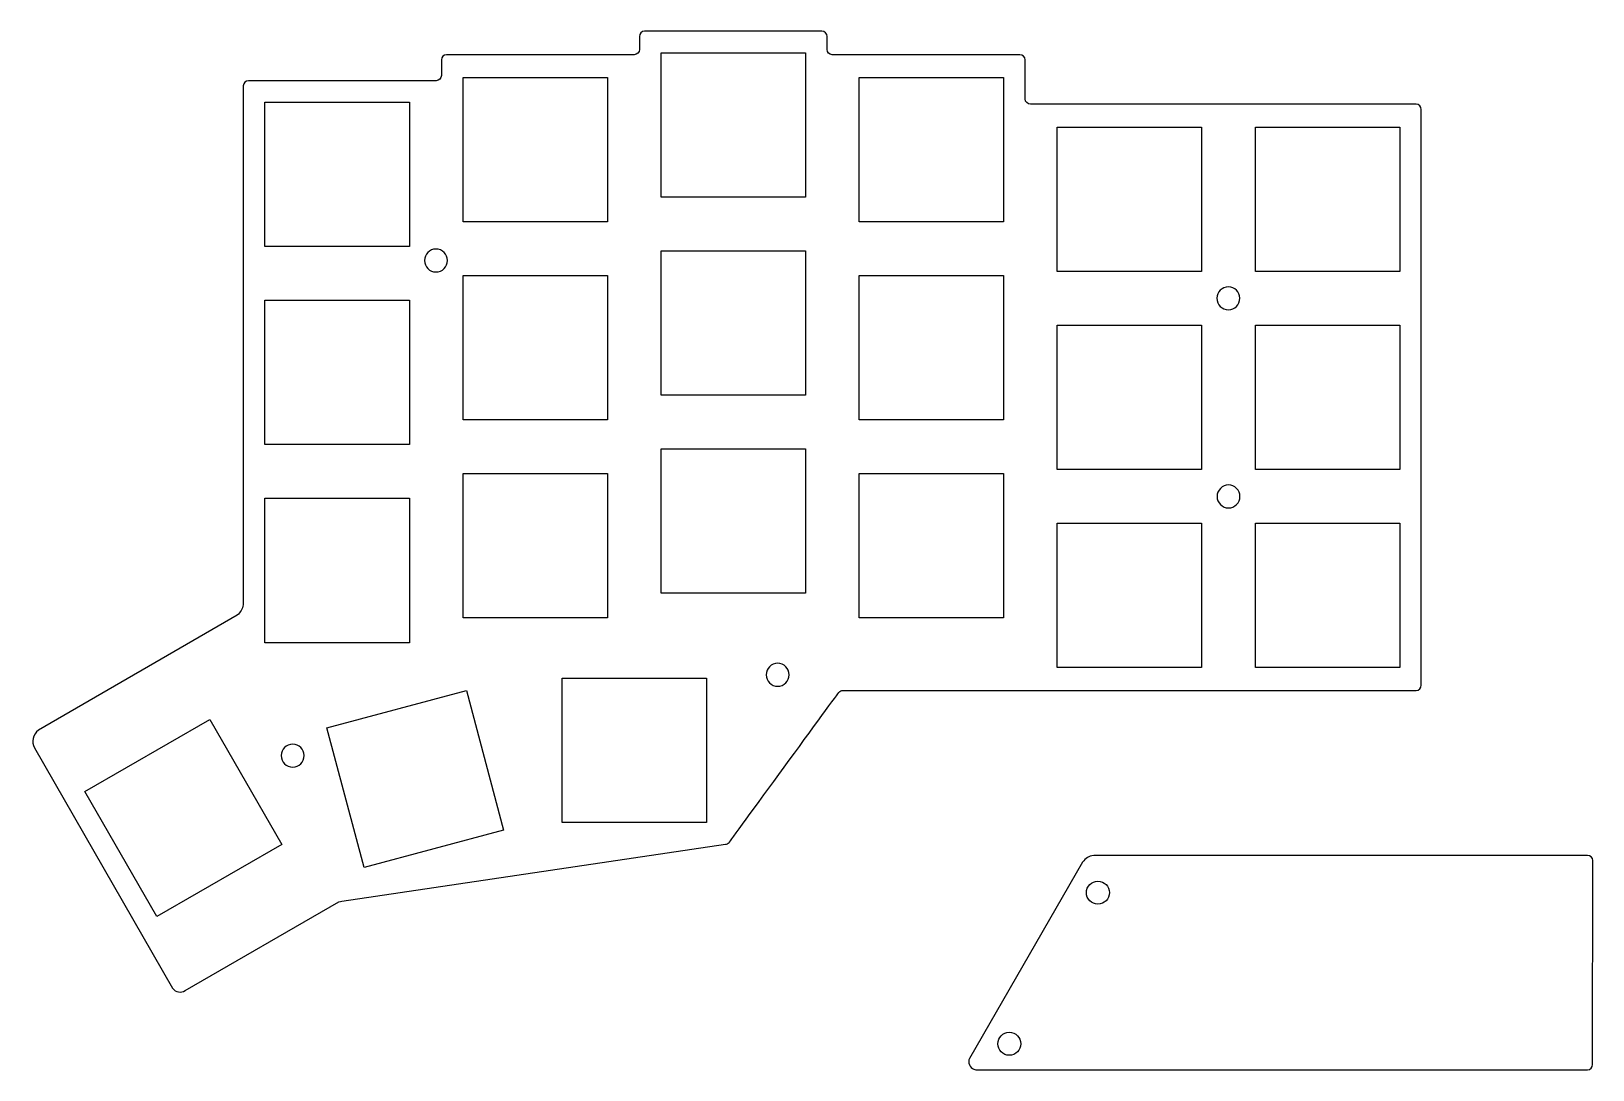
# Model space of a CAD drawing. Extents: x 0 to 150, y 0 to 100.
import ezdxf

# ---------------------------------------------------------------- set-up
doc = ezdxf.new("R2010")
doc.units = 0
doc.layers.add('top-bottom', color=7, linetype='CONTINUOUS')

msp = doc.modelspace()

# ---------------------------------------------------------------- linework, layer by layer
at = {"layer": 'top-bottom', "color": 5}
for p, q in [((58.370738, 99.323275), (58.370738, 98.073035)), ((75.871988, 99.82316), (58.870622, 99.82316)), ((76.371873, 98.073035), (76.371873, 99.323275)), ((57.870501, 97.57315), (39.869366, 97.57315)), ((60.450815, 83.906758), (60.450815, 97.757829)), ((60.450815, 97.757829), (74.301885, 97.757829)), ((74.301885, 97.757829), (74.301885, 83.906758)), ((94.872893, 97.57315), (76.871758, 97.57315)), ((39.369128, 97.072913), (39.369128, 95.572906)), ((95.37313, 93.322544), (95.37313, 97.072913)), ((20.368225, 94.572785), (20.368225, 93.338066)), ((38.869244, 95.073022), (20.868109, 95.073022)), ((41.449558, 81.531866), (41.449558, 95.382936)), ((41.449558, 95.382936), (55.300276, 95.382936)), ((55.300276, 95.382936), (55.300276, 81.531866)), ((79.452072, 81.531866), (79.452072, 95.382936)), ((79.452072, 95.382936), (93.302789, 95.382936)), ((93.302789, 95.382936), (93.302789, 81.531866)), ((20.368225, 93.338066), (20.368578, 77.077531)), ((22.447948, 79.156621), (22.447948, 93.007338)), ((22.447948, 93.007338), (36.299019, 93.007338)), ((36.299019, 93.007338), (36.299019, 79.156621)), ((113.874502, 92.822659), (95.873014, 92.822659)), ((115.874393, 92.822659), (113.874502, 92.822659)), ((132.875406, 92.822659), (115.874393, 92.822659)), ((133.375644, 37.068777), (133.375644, 92.322775)), ((98.453329, 76.781375), (98.453329, 90.632446)), ((98.453329, 90.632446), (112.304399, 90.632446)), ((112.304399, 90.632446), (112.304399, 76.781375)), ((117.454938, 76.781375), (117.454938, 90.632446)), ((117.454938, 90.632446), (131.306009, 90.632446)), ((131.306009, 90.632446), (131.306009, 76.781375)), ((74.301885, 83.906758), (60.450815, 83.906758)), ((55.300276, 81.531866), (41.449558, 81.531866)), ((93.302789, 81.531866), (79.452072, 81.531866)), ((36.299019, 79.156621), (22.447948, 79.156621)), ((60.450815, 64.905501), (60.450815, 78.756572)), ((60.450815, 78.756572), (74.301885, 78.756572)), ((74.301885, 78.756572), (74.301885, 64.905501)), ((20.368578, 77.077531), (20.368578, 44.784708)), ((39.950081, 77.821749), (39.950081, 77.821749)), ((112.304399, 76.781375), (98.453329, 76.781375)), ((131.306009, 76.781375), (117.454938, 76.781375)), ((41.449558, 62.530256), (41.449558, 76.381326)), ((41.449558, 76.381326), (55.300276, 76.381326)), ((55.300276, 76.381326), (55.300276, 62.530256)), ((79.452072, 62.530256), (79.452072, 76.381326)), ((79.452072, 76.381326), (93.302789, 76.381326)), ((93.302789, 76.381326), (93.302789, 62.530256)), ((22.447948, 60.155364), (22.447948, 74.006434)), ((22.447948, 74.006434), (36.299019, 74.006434)), ((36.299019, 74.006434), (36.299019, 60.155364)), ((115.971583, 74.199226), (115.971583, 74.199226)), ((98.453329, 57.780118), (98.453329, 71.631189)), ((98.453329, 71.631189), (112.304399, 71.631189)), ((112.304399, 71.631189), (112.304399, 57.780118)), ((117.454938, 57.780118), (117.454938, 71.631189)), ((117.454938, 71.631189), (131.306009, 71.631189)), ((131.306009, 71.631189), (131.306009, 57.780118)), ((74.301885, 64.905501), (60.450815, 64.905501)), ((55.300276, 62.530256), (41.449558, 62.530256)), ((93.302789, 62.530256), (79.452072, 62.530256)), ((36.299019, 60.155364), (22.447948, 60.155364)), ((60.450815, 45.904245), (60.450815, 59.755315)), ((60.450815, 59.755315), (74.301885, 59.755315)), ((74.301885, 59.755315), (74.301885, 45.904245)), ((41.449558, 43.528999), (41.449558, 57.38007)), ((41.449558, 57.38007), (55.300276, 57.38007)), ((55.300276, 57.38007), (55.300276, 43.528999)), ((79.452072, 43.528999), (79.452072, 57.38007)), ((79.452072, 57.38007), (93.302789, 57.38007)), ((93.302789, 57.38007), (93.302789, 43.528999)), ((112.304399, 57.780118), (98.453329, 57.780118)), ((131.306009, 57.780118), (117.454938, 57.780118)), ((22.447948, 41.154107), (22.447948, 55.005177)), ((22.447948, 55.005177), (36.299019, 55.005177)), ((36.299019, 55.005177), (36.299019, 41.154107)), ((115.980367, 55.184423), (115.980367, 55.184423)), ((98.453329, 38.778861), (98.453329, 52.629932)), ((98.453329, 52.629932), (112.304399, 52.629932)), ((112.304399, 52.629932), (112.304399, 38.778861)), ((117.454938, 38.778861), (117.454938, 52.629932)), ((117.454938, 52.629932), (131.306009, 52.629932)), ((131.306009, 52.629932), (131.306009, 38.778861)), ((74.301885, 45.904245), (60.450815, 45.904245)), ((19.789671, 43.794816), (0.71292, 32.757493)), ((55.300276, 43.528999), (41.449558, 43.528999)), ((93.302789, 43.528999), (79.452072, 43.528999)), ((36.299019, 41.154107), (22.447948, 41.154107)), ((50.949834, 23.902619), (50.949834, 37.753692)), ((50.949834, 37.753692), (64.800904, 37.753692)), ((64.800904, 37.753692), (64.800904, 23.902619)), ((72.728184, 38.074754), (72.728184, 38.074754)), ((112.304399, 38.778861), (98.453329, 38.778861)), ((131.306009, 38.778861), (117.454938, 38.778861)), ((28.389449, 32.982952), (41.772031, 36.554111)), ((41.772031, 36.554111), (45.343542, 23.171528)), ((77.518397, 36.42249), (77.518397, 36.42249)), ((77.871879, 36.568892), (113.874502, 36.568892)), ((113.874502, 36.568892), (115.874393, 36.568892)), ((115.874393, 36.568892), (132.875406, 36.568892)), ((5.159422, 26.875259), (17.159473, 33.792504)), ((17.159473, 33.792504), (24.076719, 21.792453)), ((31.960607, 19.600017), (28.389449, 32.982952)), ((0.330157, 31.056757), (13.567396, 8.016912)), ((26.208337, 30.320229), (26.208337, 30.320229)), ((12.076667, 14.875208), (5.159422, 26.875259)), ((45.343542, 23.171528), (31.960607, 19.600017)), ((64.800904, 23.902619), (50.949834, 23.902619)), ((24.076719, 21.792453), (12.076667, 14.875208)), ((29.827578, 16.348792), (66.621126, 21.817888)), ((100.884246, 20.109102), (90.027897, 1.269417)), ((149.322599, 20.74798), (101.966212, 20.74798)), ((149.812253, 0.677105), (149.823189, 20.247743)), ((102.349221, 18.270818), (102.349221, 18.270818)), ((14.797528, 7.786902), (29.547474, 16.276472)), ((93.848821, 3.769933), (93.848821, 3.769933)), ((90.638553, 0.176162), (149.312368, 0.176867))]:
    msp.add_line(p, q, dxfattribs=at)
for points in [[(58.870622, 99.82316), (58.594398, 99.82316), (58.370738, 99.599146), (58.370738, 99.323275)], [(76.371873, 99.323275), (76.371873, 99.599146), (76.14786, 99.82316), (75.871988, 99.82316)], [(39.869366, 97.57315), (39.593141, 97.57315), (39.369128, 97.349137), (39.369128, 97.072913)], [(58.370738, 98.073035), (58.370738, 97.797163), (58.146725, 97.57315), (57.870501, 97.57315)], [(76.871758, 97.57315), (76.595533, 97.57315), (76.371873, 97.797163), (76.371873, 98.073035)], [(95.37313, 97.072913), (95.37313, 97.349137), (95.149117, 97.57315), (94.872893, 97.57315)], [(20.868109, 95.073022), (20.591885, 95.073022), (20.368225, 94.849009), (20.368225, 94.572785)], [(39.369128, 95.572906), (39.369128, 95.296682), (39.145468, 95.073022), (38.869244, 95.073022)], [(95.873014, 92.822659), (95.597143, 92.822659), (95.37313, 93.046673), (95.37313, 93.322544)], [(133.375644, 92.322775), (133.375644, 92.598646), (133.151983, 92.822659), (132.875406, 92.822659)], [(38.84977, 78.921707), (38.242289, 78.921707), (37.749813, 78.429583), (37.749813, 77.821749)], [(39.950081, 77.821749), (39.950081, 78.429583), (39.457605, 78.921707), (38.84977, 78.921707)], [(37.749813, 77.821749), (37.749813, 77.213915), (38.242289, 76.721791), (38.84977, 76.721791)], [(38.84977, 76.721791), (39.457605, 76.721791), (39.950081, 77.213915), (39.950081, 77.821749)], [(114.871625, 75.299537), (114.264144, 75.299537), (113.771668, 74.807061), (113.771668, 74.199226)], [(115.971583, 74.199226), (115.971583, 74.807061), (115.479107, 75.299537), (114.871625, 75.299537)], [(113.771668, 74.199226), (113.771668, 73.591745), (114.264144, 73.099269), (114.871625, 73.099269)], [(114.871625, 73.099269), (115.479107, 73.099269), (115.971583, 73.591745), (115.971583, 74.199226)], [(114.88041, 56.284381), (114.272928, 56.284381), (113.780452, 55.791904), (113.780452, 55.184423)], [(115.980367, 55.184423), (115.980367, 55.791904), (115.487891, 56.284381), (114.88041, 56.284381)], [(113.780452, 55.184423), (113.780452, 54.576589), (114.272928, 54.084112), (114.88041, 54.084112)], [(114.88041, 54.084112), (115.487891, 54.084112), (115.980367, 54.576589), (115.980367, 55.184423)], [(20.368578, 44.784708), (20.286381, 44.40124), (20.083534, 44.05446), (19.789671, 43.794816)], [(71.628226, 39.174712), (71.020745, 39.174712), (70.528269, 38.682236), (70.528269, 38.074754)], [(72.728184, 38.074754), (72.728184, 38.682236), (72.235708, 39.174712), (71.628226, 39.174712)], [(70.528269, 38.074754), (70.528269, 37.46692), (71.020745, 36.974444), (71.628226, 36.974444)], [(71.628226, 36.974444), (72.235708, 36.974444), (72.728184, 37.46692), (72.728184, 38.074754)], [(66.97108, 21.967818), (66.97108, 21.967818), (77.521925, 36.427076), (77.518397, 36.42249)], [(77.518397, 36.42249), (77.612236, 36.516328), (77.739235, 36.568892), (77.871879, 36.568892)], [(132.875406, 36.568892), (133.151983, 36.568892), (133.375644, 36.792905), (133.375644, 37.068777)], [(0.71292, 32.757493), (0.185519, 32.360972), (0.023594, 31.640602), (0.330157, 31.056757)], [(25.108379, 31.420187), (24.500898, 31.420187), (24.008421, 30.927711), (24.008421, 30.320229)], [(24.008421, 30.320229), (24.008421, 29.712392), (24.500898, 29.220272), (25.108379, 29.220272)], [(26.208337, 30.320229), (26.208337, 30.927711), (25.715861, 31.420187), (25.108379, 31.420187)], [(25.108379, 29.220272), (25.715861, 29.220272), (26.208337, 29.712392), (26.208337, 30.320229)], [(66.621126, 21.817888), (66.750595, 21.830941), (66.872656, 21.883152), (66.97108, 21.967818)], [(101.966212, 20.74798), (101.443044, 20.688361), (101.184811, 20.453765), (100.884246, 20.109102)], [(149.823189, 20.247743), (149.822483, 20.523967), (149.59847, 20.74798), (149.322599, 20.74798)], [(101.249264, 17.17086), (101.249264, 17.778342), (101.74174, 18.270818), (102.349221, 18.270818)], [(102.349221, 18.270818), (102.957056, 18.270818), (103.449179, 17.778342), (103.449179, 17.17086)], [(102.349221, 16.07055), (101.74174, 16.07055), (101.249264, 16.563379), (101.249264, 17.17086)], [(103.449179, 17.17086), (103.449179, 16.563379), (102.957056, 16.07055), (102.349221, 16.07055)], [(29.547474, 16.276472), (29.63849, 16.30787), (29.731976, 16.332211), (29.827578, 16.348792)], [(13.567396, 8.016912), (13.572335, 8.009857), (13.577274, 8.002449), (13.582213, 7.995746)], [(13.582213, 7.995746), (13.860201, 7.6024), (14.404183, 7.508914), (14.797528, 7.786902)], [(92.74851, 2.669622), (92.74851, 3.277457), (93.240986, 3.769933), (93.848821, 3.769933)], [(93.848821, 3.769933), (94.456302, 3.769933), (94.948778, 3.277457), (94.948778, 2.669622)], [(93.848821, 1.569665), (93.240986, 1.569665), (92.74851, 2.062141), (92.74851, 2.669622)], [(94.948778, 2.669622), (94.948778, 2.062141), (94.456302, 1.569665), (93.848821, 1.569665)], [(90.027897, 1.269417), (89.857858, 0.864782), (90.048005, 0.398764), (90.45264, 0.228373)], [(90.45264, 0.228373), (90.512259, 0.203678), (90.5747, 0.185687), (90.638553, 0.176162)], [(149.312368, 0.176867), (149.58824, 0.176867), (149.812253, 0.40088), (149.812253, 0.677105)]]:
    msp.add_open_spline(points, degree=3, dxfattribs=at)

doc.saveas('drawing.dxf')
